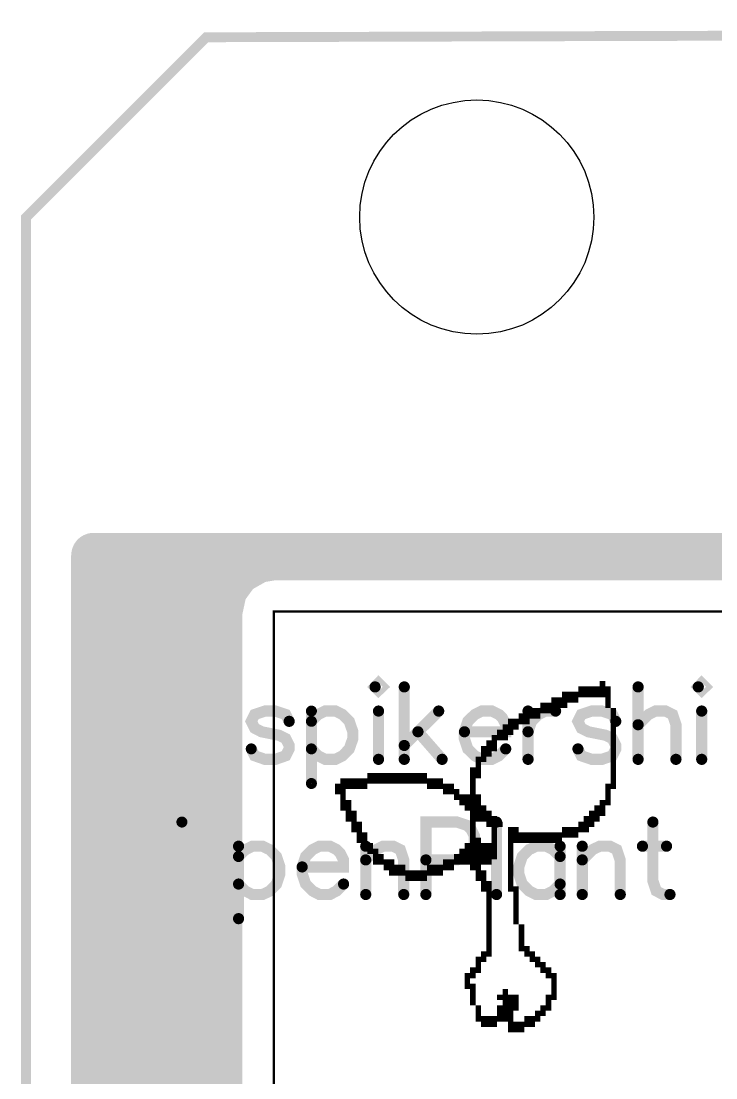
# Model space of a CAD drawing. Extents: x -0.29 to 2.65, y -0.09 to 2.49.
# Drawn here: x -0.003 to 0.383, y 1.523 to 2.109 of the extents above; entities that cross this region are included whole.
import ezdxf

# ---------------------------------------------------------------- set-up
doc = ezdxf.new("R2010")
doc.units = 0
for name, color, linetype in [('Board_Outline', 13, 'CONTINUOUS'), ('Bottom', 6, 'CONTINUOUS'), ('Drill_Bottom', 8, 'CONTINUOUS'), ('Drill_Top', 7, 'CONTINUOUS'), ('Top_Silk', 2, 'CONTINUOUS')]:
    doc.layers.add(name, color=color, linetype=linetype)

msp = doc.modelspace()

# ---------------------------------------------------------------- linework, layer by layer
at = {"layer": 'Board_Outline', "linetype": 'CONTINUOUS', "const_width": 0.0055}
msp.add_lwpolyline([(0.1, 2.1), (0, 2), (0, 0.1), (0.1125, 0), (2.25, 0), (2.25, 0.1063), (2.35, 0.1938), (2.35, 1.4937), (2.25, 1.6), (2.25, 2.05), (2.2, 2.1062), (0.1, 2.1)], dxfattribs=at)
at = {"layer": 'Bottom', "linetype": 'CONTINUOUS'}
for points, const_width in [([(0.55, 1.8125), (0.0375, 1.8125)], 0.025), ([(0.0375, 1.8125), (0.0375, 1.0645)], 0.025), ([(0.1175, 1.8034), (0.1286, 1.8097)], 0.025), ([(0.1286, 1.8097), (0.1375, 1.8112)], 0.025), ([(0.1375, 1.8112), (0.5574, 1.8112)], 0.025), ([(0.1102, 1.7934), (0.1175, 1.8034)], 0.025), ([(0.1076, 1.7813), (0.1102, 1.7934)], 0.025), ([(0.04, 1.7876), (0.1059, 1.7876)], 0.025), ([(0.1076, 1.5062), (0.1076, 1.7813)], 0.025), ([(0.1375, 1.7813), (1.0125, 1.7813), (1.0125, 1.5062), (0.1375, 1.5062), (0.1375, 1.7813)], 0.0013), ([(0.04, 1.7628), (0.1051, 1.7628)], 0.025), ([(0.04, 1.7379), (0.1051, 1.7379)], 0.025), ([(0.3185, 1.7413), (0.3215, 1.7413)], 0.003), ([(0.2975, 1.7353), (0.3245, 1.7353)], 0.003), ([(0.3065, 1.7383), (0.3245, 1.7383)], 0.003), ([(0.2855, 1.7293), (0.3005, 1.7293)], 0.003), ([(0.2915, 1.7323), (0.3065, 1.7323)], 0.003), ([(0.3215, 1.7323), (0.3245, 1.7323)], 0.003), ([(0.3215, 1.7293), (0.3245, 1.7293)], 0.003), ([(0.04, 1.713), (0.1051, 1.713)], 0.025), ([(0.2735, 1.7233), (0.2855, 1.7233)], 0.003), ([(0.2795, 1.7263), (0.2915, 1.7263)], 0.003), ([(0.3245, 1.7263), (0.3275, 1.7263)], 0.003), ([(0.3245, 1.7233), (0.3275, 1.7233)], 0.003), ([(0.2645, 1.7173), (0.2735, 1.7173)], 0.003), ([(0.2675, 1.7203), (0.2795, 1.7203)], 0.003), ([(0.3245, 1.7203), (0.3275, 1.7203)], 0.003), ([(0.3245, 1.7173), (0.3275, 1.7173)], 0.003), ([(0.2585, 1.7113), (0.2675, 1.7113)], 0.003), ([(0.2615, 1.7143), (0.2705, 1.7143)], 0.003), ([(0.3245, 1.7143), (0.3275, 1.7143)], 0.003), ([(0.3245, 1.7113), (0.3275, 1.7113)], 0.003), ([(0.2525, 1.7053), (0.2615, 1.7053)], 0.003), ([(0.2555, 1.7083), (0.2615, 1.7083)], 0.003), ([(0.3245, 1.7083), (0.3275, 1.7083)], 0.003), ([(0.3245, 1.7053), (0.3275, 1.7053)], 0.003), ([(0.04, 1.6882), (0.1051, 1.6882)], 0.025), ([(0.2495, 1.6993), (0.2555, 1.6993)], 0.003), ([(0.2525, 1.7023), (0.2585, 1.7023)], 0.003), ([(0.3245, 1.7023), (0.3275, 1.7023)], 0.003), ([(0.3245, 1.6993), (0.3275, 1.6993)], 0.003), ([(0.2465, 1.6933), (0.2525, 1.6933)], 0.003), ([(0.2495, 1.6963), (0.2525, 1.6963)], 0.003), ([(0.3245, 1.6963), (0.3275, 1.6963)], 0.003), ([(0.3245, 1.6933), (0.3275, 1.6933)], 0.003), ([(0.1895, 1.6903), (0.2225, 1.6903)], 0.003), ([(0.2465, 1.6903), (0.2525, 1.6903)], 0.003), ([(0.3245, 1.6903), (0.3275, 1.6903)], 0.003), ([(0.1715, 1.6843), (0.1895, 1.6843)], 0.003), ([(0.1745, 1.6873), (0.2315, 1.6873)], 0.003), ([(0.2225, 1.6843), (0.2375, 1.6843)], 0.003), ([(0.2465, 1.6873), (0.2495, 1.6873)], 0.003), ([(0.2465, 1.6843), (0.2495, 1.6843)], 0.003), ([(0.3215, 1.6843), (0.3275, 1.6843)], 0.003), ([(0.3245, 1.6873), (0.3275, 1.6873)], 0.003), ([(0.1715, 1.6813), (0.1775, 1.6813)], 0.003), ([(0.1745, 1.6783), (0.1775, 1.6783)], 0.003), ([(0.2315, 1.6813), (0.2405, 1.6813)], 0.003), ([(0.2375, 1.6783), (0.2525, 1.6783)], 0.003), ([(0.2465, 1.6813), (0.2495, 1.6813)], 0.003), ([(0.3215, 1.6813), (0.3245, 1.6813)], 0.003), ([(0.3215, 1.6783), (0.3245, 1.6783)], 0.003), ([(0.04, 1.6633), (0.1051, 1.6633)], 0.025), ([(0.1745, 1.6753), (0.1805, 1.6753)], 0.003), ([(0.1745, 1.6723), (0.1805, 1.6723)], 0.003), ([(0.2405, 1.6753), (0.2525, 1.6753)], 0.003), ([(0.2435, 1.6723), (0.2555, 1.6723)], 0.003), ([(0.3155, 1.6723), (0.3215, 1.6723)], 0.003), ([(0.3185, 1.6753), (0.3245, 1.6753)], 0.003), ([(0.1775, 1.6693), (0.1835, 1.6693)], 0.003), ([(0.1775, 1.6663), (0.1835, 1.6663)], 0.003), ([(0.2465, 1.6693), (0.2585, 1.6693)], 0.003), ([(0.2465, 1.6663), (0.2615, 1.6663)], 0.003), ([(0.3095, 1.6663), (0.3185, 1.6663)], 0.003), ([(0.3125, 1.6693), (0.3215, 1.6693)], 0.003), ([(0.1805, 1.6633), (0.1865, 1.6633)], 0.003), ([(0.1805, 1.6603), (0.1865, 1.6603)], 0.003), ([(0.2465, 1.6633), (0.2495, 1.6633)], 0.003), ([(0.2465, 1.6603), (0.2495, 1.6603)], 0.003), ([(0.2555, 1.6633), (0.2645, 1.6633)], 0.003), ([(0.2585, 1.6603), (0.2615, 1.6603)], 0.003), ([(0.2675, 1.6603), (0.2735, 1.6603)], 0.003), ([(0.2975, 1.6603), (0.3125, 1.6603)], 0.003), ([(0.3065, 1.6633), (0.3155, 1.6633)], 0.003), ([(0.1835, 1.6573), (0.1895, 1.6573)], 0.003), ([(0.1835, 1.6543), (0.1895, 1.6543)], 0.003), ([(0.2465, 1.6573), (0.2495, 1.6573)], 0.003), ([(0.2465, 1.6543), (0.2525, 1.6543)], 0.003), ([(0.2585, 1.6573), (0.2615, 1.6573)], 0.003), ([(0.2585, 1.6543), (0.2615, 1.6543)], 0.003), ([(0.2675, 1.6573), (0.3065, 1.6573)], 0.003), ([(0.2675, 1.6543), (0.2975, 1.6543)], 0.003), ([(0.04, 1.6384), (0.1051, 1.6384)], 0.025), ([(0.1865, 1.6513), (0.1925, 1.6513)], 0.003), ([(0.1895, 1.6483), (0.1955, 1.6483)], 0.003), ([(0.2405, 1.6483), (0.2615, 1.6483)], 0.003), ([(0.2435, 1.6513), (0.2615, 1.6513)], 0.003), ([(0.2675, 1.6513), (0.2705, 1.6513)], 0.003), ([(0.2675, 1.6483), (0.2705, 1.6483)], 0.003), ([(0.1925, 1.6453), (0.1985, 1.6453)], 0.003), ([(0.1925, 1.6423), (0.2045, 1.6423)], 0.003), ([(0.2315, 1.6423), (0.2585, 1.6423)], 0.003), ([(0.2375, 1.6453), (0.2615, 1.6453)], 0.003), ([(0.2675, 1.6453), (0.2705, 1.6453)], 0.003), ([(0.2675, 1.6423), (0.2705, 1.6423)], 0.003), ([(0.1985, 1.6393), (0.2105, 1.6393)], 0.003), ([(0.2015, 1.6363), (0.2315, 1.6363)], 0.003), ([(0.2225, 1.6393), (0.2375, 1.6393)], 0.003), ([(0.2465, 1.6393), (0.2525, 1.6393)], 0.003), ([(0.2495, 1.6363), (0.2555, 1.6363)], 0.003), ([(0.2585, 1.6393), (0.2585, 1.6393)], 0.003), ([(0.2675, 1.6393), (0.2705, 1.6393)], 0.003), ([(0.2675, 1.6363), (0.2705, 1.6363)], 0.003), ([(0.2105, 1.6333), (0.2225, 1.6333)], 0.003), ([(0.2495, 1.6333), (0.2555, 1.6333)], 0.003), ([(0.2525, 1.6303), (0.2585, 1.6303)], 0.003), ([(0.2675, 1.6333), (0.2705, 1.6333)], 0.003), ([(0.2675, 1.6303), (0.2705, 1.6303)], 0.003), ([(0.04, 1.6135), (0.1051, 1.6135)], 0.025), ([(0.2525, 1.6273), (0.2585, 1.6273)], 0.003), ([(0.2555, 1.6243), (0.2585, 1.6243)], 0.003), ([(0.2675, 1.6273), (0.2735, 1.6273)], 0.003), ([(0.2705, 1.6243), (0.2735, 1.6243)], 0.003), ([(0.2555, 1.6213), (0.2585, 1.6213)], 0.003), ([(0.2555, 1.6183), (0.2585, 1.6183)], 0.003), ([(0.2705, 1.6213), (0.2735, 1.6213)], 0.003), ([(0.2705, 1.6183), (0.2735, 1.6183)], 0.003), ([(0.2555, 1.6153), (0.2585, 1.6153)], 0.003), ([(0.2555, 1.6123), (0.2585, 1.6123)], 0.003), ([(0.2705, 1.6153), (0.2735, 1.6153)], 0.003), ([(0.2705, 1.6123), (0.2735, 1.6123)], 0.003), ([(0.2555, 1.6093), (0.2585, 1.6093)], 0.003), ([(0.2555, 1.6063), (0.2585, 1.6063)], 0.003), ([(0.2705, 1.6093), (0.2735, 1.6093)], 0.003), ([(0.2735, 1.6063), (0.2765, 1.6063)], 0.003), ([(0.04, 1.5887), (0.1051, 1.5887)], 0.025), ([(0.2555, 1.6033), (0.2585, 1.6033)], 0.003), ([(0.2555, 1.6003), (0.2585, 1.6003)], 0.003), ([(0.2735, 1.6033), (0.2765, 1.6033)], 0.003), ([(0.2735, 1.6003), (0.2765, 1.6003)], 0.003), ([(0.2555, 1.5973), (0.2585, 1.5973)], 0.003), ([(0.2555, 1.5943), (0.2585, 1.5943)], 0.003), ([(0.2735, 1.5973), (0.2765, 1.5973)], 0.003), ([(0.2735, 1.5943), (0.2795, 1.5943)], 0.003), ([(0.2495, 1.5883), (0.2555, 1.5883)], 0.003), ([(0.2525, 1.5913), (0.2585, 1.5913)], 0.003), ([(0.2765, 1.5913), (0.2825, 1.5913)], 0.003), ([(0.2795, 1.5883), (0.2855, 1.5883)], 0.003), ([(0.2465, 1.5823), (0.2525, 1.5823)], 0.003), ([(0.2495, 1.5853), (0.2525, 1.5853)], 0.003), ([(0.2825, 1.5853), (0.2885, 1.5853)], 0.003), ([(0.2855, 1.5823), (0.2915, 1.5823)], 0.003), ([(0.2435, 1.5793), (0.2495, 1.5793)], 0.003), ([(0.2435, 1.5763), (0.2465, 1.5763)], 0.003), ([(0.2885, 1.5793), (0.2945, 1.5793)], 0.003), ([(0.2915, 1.5763), (0.2945, 1.5763)], 0.003), ([(0.04, 1.5638), (0.1051, 1.5638)], 0.025), ([(0.2435, 1.5733), (0.2495, 1.5733)], 0.003), ([(0.2465, 1.5703), (0.2495, 1.5703)], 0.003), ([(0.2645, 1.5703), (0.2675, 1.5703)], 0.003), ([(0.2915, 1.5733), (0.2945, 1.5733)], 0.003), ([(0.2915, 1.5703), (0.2945, 1.5703)], 0.003), ([(0.2465, 1.5673), (0.2495, 1.5673)], 0.003), ([(0.2465, 1.5643), (0.2495, 1.5643)], 0.003), ([(0.2615, 1.5673), (0.2735, 1.5673)], 0.003), ([(0.2645, 1.5643), (0.2735, 1.5643)], 0.003), ([(0.2885, 1.5673), (0.2945, 1.5673)], 0.003), ([(0.2885, 1.5643), (0.2915, 1.5643)], 0.003), ([(0.2495, 1.5613), (0.2525, 1.5613)], 0.003), ([(0.2615, 1.5613), (0.2735, 1.5613)], 0.003), ([(0.2855, 1.5613), (0.2915, 1.5613)], 0.003), ([(0.2495, 1.5583), (0.2525, 1.5583)], 0.003), ([(0.2495, 1.5553), (0.2705, 1.5553)], 0.003), ([(0.2615, 1.5583), (0.2705, 1.5583)], 0.003), ([(0.2765, 1.5553), (0.2855, 1.5553)], 0.003), ([(0.2825, 1.5583), (0.2885, 1.5583)], 0.003), ([(0.04, 1.5389), (0.1051, 1.5389)], 0.025), ([(0.2525, 1.5523), (0.2615, 1.5523)], 0.003), ([(0.2675, 1.5523), (0.2825, 1.5523)], 0.003), ([(0.2675, 1.5493), (0.2765, 1.5493)], 0.003), ([(0.04, 1.5141), (0.1051, 1.5141)], 0.025)]:
    msp.add_lwpolyline(points, dxfattribs=dict(at, const_width=const_width))
at = {"layer": 'Bottom', "linetype": 'CONTINUOUS', "const_width": 0.0125}
for points in [[(0.0313, 1.8125, 1), (0.0438, 1.8125, 1), (0.0313, 1.8125, 1)], [(0.0313, 1.8125, 1), (0.0438, 1.8125, 1), (0.0313, 1.8125, 1)], [(0.1223, 1.8097, 1), (0.1348, 1.8097, 1), (0.1223, 1.8097, 1)], [(0.1223, 1.8097, 1), (0.1348, 1.8097, 1), (0.1223, 1.8097, 1)], [(0.1313, 1.8112, 1), (0.1438, 1.8112, 1), (0.1313, 1.8112, 1)], [(0.1313, 1.8112, 1), (0.1438, 1.8112, 1), (0.1313, 1.8112, 1)], [(0.1112, 1.8034, 1), (0.1237, 1.8034, 1), (0.1112, 1.8034, 1)], [(0.1112, 1.8034, 1), (0.1237, 1.8034, 1), (0.1112, 1.8034, 1)], [(0.1039, 1.7934, 1), (0.1164, 1.7934, 1), (0.1039, 1.7934, 1)], [(0.1039, 1.7934, 1), (0.1164, 1.7934, 1), (0.1039, 1.7934, 1)], [(0.1013, 1.7813, 1), (0.1138, 1.7813, 1), (0.1013, 1.7813, 1)], [(0.1013, 1.7813, 1), (0.1138, 1.7813, 1), (0.1013, 1.7813, 1)]]:
    msp.add_lwpolyline(points, format="xyb", dxfattribs=at)
at = {"layer": 'Drill_Bottom'}
msp.add_circle((0.2502, 2.0002), 0.065, dxfattribs=at)
at = {"layer": 'Drill_Top'}
msp.add_circle((0.2502, 2.0002), 0.065, dxfattribs=at)
at = {"layer": 'Top_Silk', "linetype": 'CONTINUOUS', "const_width": 0.0062}
for points in [[(0.1937, 1.7395), (0.1956, 1.7376), (0.1976, 1.7395), (0.1956, 1.7415), (0.1937, 1.7395)], [(0.2099, 1.7395), (0.2099, 1.6993)], [(0.3397, 1.7395), (0.3397, 1.6993)], [(0.3731, 1.7395), (0.375, 1.7376), (0.377, 1.7395), (0.375, 1.7415), (0.3731, 1.7395)], [(0.146, 1.7204), (0.1441, 1.7242), (0.1384, 1.7261), (0.1326, 1.7261), (0.1269, 1.7242), (0.125, 1.7204), (0.1269, 1.7166), (0.1307, 1.7146), (0.1403, 1.7127), (0.1441, 1.7108), (0.146, 1.707), (0.146, 1.7051), (0.1441, 1.7013), (0.1384, 1.6993), (0.1326, 1.6993), (0.1269, 1.7013), (0.125, 1.7051)], [(0.1584, 1.7261), (0.1584, 1.6859)], [(0.1584, 1.7204), (0.1622, 1.7242), (0.166, 1.7261), (0.1718, 1.7261), (0.1756, 1.7242), (0.1794, 1.7204), (0.1814, 1.7146), (0.1814, 1.7108), (0.1794, 1.7051), (0.1756, 1.7012), (0.1718, 1.6993), (0.166, 1.6993), (0.1622, 1.7012), (0.1584, 1.7051)], [(0.1956, 1.7261), (0.1956, 1.6993)], [(0.2291, 1.7261), (0.2099, 1.707)], [(0.2433, 1.7146), (0.2663, 1.7146), (0.2663, 1.7185), (0.2644, 1.7223), (0.2625, 1.7242), (0.2586, 1.7261), (0.2529, 1.7261), (0.2491, 1.7242), (0.2452, 1.7204), (0.2433, 1.7146), (0.2433, 1.7108), (0.2452, 1.7051), (0.2491, 1.7013), (0.2529, 1.6993), (0.2586, 1.6993), (0.2625, 1.7013), (0.2663, 1.7051)], [(0.2786, 1.7261), (0.2786, 1.6993)], [(0.2786, 1.7146), (0.2806, 1.7204), (0.2844, 1.7242), (0.2882, 1.7261), (0.294, 1.7261)], [(0.3274, 1.7204), (0.3255, 1.7242), (0.3197, 1.7261), (0.314, 1.7261), (0.3082, 1.7242), (0.3063, 1.7204), (0.3082, 1.7166), (0.3121, 1.7146), (0.3216, 1.7127), (0.3255, 1.7108), (0.3274, 1.707), (0.3274, 1.7051), (0.3255, 1.7013), (0.3197, 1.6993), (0.314, 1.6993), (0.3082, 1.7013), (0.3063, 1.7051)], [(0.3397, 1.7185), (0.3455, 1.7242), (0.3493, 1.7261), (0.3551, 1.7261), (0.3589, 1.7242), (0.3608, 1.7185), (0.3608, 1.6993)], [(0.375, 1.7261), (0.375, 1.6993)], [(0.2176, 1.7146), (0.231, 1.6993)], [(0.0865, 1.6645), (0.0826, 1.6626), (0.0788, 1.6588), (0.0769, 1.655), (0.075, 1.6492), (0.075, 1.6396), (0.0769, 1.6339), (0.0788, 1.6301), (0.0826, 1.6263), (0.0865, 1.6243), (0.0941, 1.6243), (0.0979, 1.6263), (0.1018, 1.6301), (0.1037, 1.6339), (0.1056, 1.6396), (0.1056, 1.6492), (0.1037, 1.655), (0.1018, 1.6588), (0.0979, 1.6626), (0.0941, 1.6645), (0.0865, 1.6645)], [(0.222, 1.6435), (0.2392, 1.6435), (0.2449, 1.6454), (0.2469, 1.6473), (0.2488, 1.6511), (0.2488, 1.6569), (0.2469, 1.6607), (0.2449, 1.6626), (0.2392, 1.6645), (0.222, 1.6645), (0.222, 1.6243)], [(0.2611, 1.6645), (0.2611, 1.6243)], [(0.3479, 1.6645), (0.3479, 1.632), (0.3498, 1.6263), (0.3537, 1.6243), (0.3575, 1.6243)], [(0.1179, 1.6511), (0.1179, 1.6109)], [(0.1179, 1.6454), (0.1218, 1.6492), (0.1256, 1.6511), (0.1313, 1.6511), (0.1352, 1.6492), (0.139, 1.6454), (0.1409, 1.6396), (0.1409, 1.6358), (0.139, 1.6301), (0.1352, 1.6262), (0.1313, 1.6243), (0.1256, 1.6243), (0.1218, 1.6262), (0.1179, 1.6301)], [(0.1533, 1.6396), (0.1762, 1.6396), (0.1762, 1.6435), (0.1743, 1.6473), (0.1724, 1.6492), (0.1686, 1.6511), (0.1628, 1.6511), (0.159, 1.6492), (0.1552, 1.6454), (0.1533, 1.6396), (0.1533, 1.6358), (0.1552, 1.6301), (0.159, 1.6263), (0.1628, 1.6243), (0.1686, 1.6243), (0.1724, 1.6263), (0.1762, 1.6301)], [(0.1886, 1.6511), (0.1886, 1.6243)], [(0.1886, 1.6435), (0.1943, 1.6492), (0.1982, 1.6511), (0.2039, 1.6511), (0.2077, 1.6492), (0.2096, 1.6435), (0.2096, 1.6243)], [(0.2964, 1.6454), (0.2926, 1.6492), (0.2888, 1.6511), (0.2831, 1.6511), (0.2792, 1.6492), (0.2754, 1.6454), (0.2735, 1.6396), (0.2735, 1.6358), (0.2754, 1.6301), (0.2792, 1.6263), (0.2831, 1.6243), (0.2888, 1.6243), (0.2926, 1.6263), (0.2964, 1.6301)], [(0.2964, 1.6511), (0.2964, 1.6243)], [(0.3088, 1.6511), (0.3088, 1.6243)], [(0.3088, 1.6435), (0.3145, 1.6492), (0.3184, 1.6511), (0.3241, 1.6511), (0.3279, 1.6492), (0.3298, 1.6435), (0.3298, 1.6243)], [(0.3422, 1.6511), (0.3556, 1.6511)]]:
    msp.add_lwpolyline(points, dxfattribs=at)
at = {"layer": 'Top_Silk', "linetype": 'CONTINUOUS', "const_width": 0.0031}
for points in [[(0.1922, 1.7395, 1), (0.1953, 1.7395, 1), (0.1922, 1.7395, 1)], [(0.2084, 1.7395, 1), (0.2115, 1.7395, 1), (0.2084, 1.7395, 1)], [(0.3382, 1.7395, 1), (0.3413, 1.7395, 1), (0.3382, 1.7395, 1)], [(0.3716, 1.7395, 1), (0.3747, 1.7395, 1), (0.3716, 1.7395, 1)], [(0.1569, 1.7261, 1), (0.1599, 1.7261, 1), (0.1569, 1.7261, 1)], [(0.1941, 1.7261, 1), (0.1972, 1.7261, 1), (0.1941, 1.7261, 1)], [(0.2275, 1.7261, 1), (0.2306, 1.7261, 1), (0.2275, 1.7261, 1)], [(0.2771, 1.7261, 1), (0.2802, 1.7261, 1), (0.2771, 1.7261, 1)], [(0.2924, 1.7261, 1), (0.2955, 1.7261, 1), (0.2924, 1.7261, 1)], [(0.3735, 1.7261, 1), (0.3766, 1.7261, 1), (0.3735, 1.7261, 1)], [(0.1445, 1.7204, 1), (0.1476, 1.7204, 1), (0.1445, 1.7204, 1)], [(0.1569, 1.7204, 1), (0.1599, 1.7204, 1), (0.1569, 1.7204, 1)], [(0.3258, 1.7204, 1), (0.3289, 1.7204, 1), (0.3258, 1.7204, 1)], [(0.3382, 1.7185, 1), (0.3413, 1.7185, 1), (0.3382, 1.7185, 1)], [(0.216, 1.7146, 1), (0.2191, 1.7146, 1), (0.216, 1.7146, 1)], [(0.2418, 1.7146, 1), (0.2449, 1.7146, 1), (0.2418, 1.7146, 1)], [(0.2771, 1.7146, 1), (0.2802, 1.7146, 1), (0.2771, 1.7146, 1)], [(0.1235, 1.7051, 1), (0.1265, 1.7051, 1), (0.1235, 1.7051, 1)], [(0.1569, 1.7051, 1), (0.1599, 1.7051, 1), (0.1569, 1.7051, 1)], [(0.2084, 1.707, 1), (0.2115, 1.707, 1), (0.2084, 1.707, 1)], [(0.2647, 1.7051, 1), (0.2678, 1.7051, 1), (0.2647, 1.7051, 1)], [(0.3048, 1.7051, 1), (0.3079, 1.7051, 1), (0.3048, 1.7051, 1)], [(0.1941, 1.6993, 1), (0.1972, 1.6993, 1), (0.1941, 1.6993, 1)], [(0.2084, 1.6993, 1), (0.2115, 1.6993, 1), (0.2084, 1.6993, 1)], [(0.2294, 1.6993, 1), (0.2325, 1.6993, 1), (0.2294, 1.6993, 1)], [(0.2771, 1.6993, 1), (0.2802, 1.6993, 1), (0.2771, 1.6993, 1)], [(0.3382, 1.6993, 1), (0.3413, 1.6993, 1), (0.3382, 1.6993, 1)], [(0.3592, 1.6993, 1), (0.3623, 1.6993, 1), (0.3592, 1.6993, 1)], [(0.3735, 1.6993, 1), (0.3766, 1.6993, 1), (0.3735, 1.6993, 1)], [(0.1569, 1.6859, 1), (0.1599, 1.6859, 1), (0.1569, 1.6859, 1)], [(0.085, 1.6645, 1), (0.088, 1.6645, 1), (0.085, 1.6645, 1)], [(0.2596, 1.6645, 1), (0.2627, 1.6645, 1), (0.2596, 1.6645, 1)], [(0.3464, 1.6645, 1), (0.3495, 1.6645, 1), (0.3464, 1.6645, 1)], [(0.1164, 1.6511, 1), (0.1195, 1.6511, 1), (0.1164, 1.6511, 1)], [(0.187, 1.6511, 1), (0.1901, 1.6511, 1), (0.187, 1.6511, 1)], [(0.2949, 1.6511, 1), (0.298, 1.6511, 1), (0.2949, 1.6511, 1)], [(0.3072, 1.6511, 1), (0.3103, 1.6511, 1), (0.3072, 1.6511, 1)], [(0.3406, 1.6511, 1), (0.3437, 1.6511, 1), (0.3406, 1.6511, 1)], [(0.354, 1.6511, 1), (0.3571, 1.6511, 1), (0.354, 1.6511, 1)], [(0.1164, 1.6454, 1), (0.1195, 1.6454, 1), (0.1164, 1.6454, 1)], [(0.2949, 1.6454, 1), (0.298, 1.6454, 1), (0.2949, 1.6454, 1)], [(0.1517, 1.6396, 1), (0.1548, 1.6396, 1), (0.1517, 1.6396, 1)], [(0.187, 1.6435, 1), (0.1901, 1.6435, 1), (0.187, 1.6435, 1)], [(0.2204, 1.6435, 1), (0.2235, 1.6435, 1), (0.2204, 1.6435, 1)], [(0.3072, 1.6435, 1), (0.3103, 1.6435, 1), (0.3072, 1.6435, 1)], [(0.1164, 1.6301, 1), (0.1195, 1.6301, 1), (0.1164, 1.6301, 1)], [(0.1747, 1.6301, 1), (0.1778, 1.6301, 1), (0.1747, 1.6301, 1)], [(0.2949, 1.6301, 1), (0.298, 1.6301, 1), (0.2949, 1.6301, 1)], [(0.187, 1.6243, 1), (0.1901, 1.6243, 1), (0.187, 1.6243, 1)], [(0.2081, 1.6243, 1), (0.2112, 1.6243, 1), (0.2081, 1.6243, 1)], [(0.2204, 1.6243, 1), (0.2235, 1.6243, 1), (0.2204, 1.6243, 1)], [(0.2596, 1.6243, 1), (0.2627, 1.6243, 1), (0.2596, 1.6243, 1)], [(0.2949, 1.6243, 1), (0.298, 1.6243, 1), (0.2949, 1.6243, 1)], [(0.3072, 1.6243, 1), (0.3103, 1.6243, 1), (0.3072, 1.6243, 1)], [(0.3283, 1.6243, 1), (0.3314, 1.6243, 1), (0.3283, 1.6243, 1)], [(0.3559, 1.6243, 1), (0.359, 1.6243, 1), (0.3559, 1.6243, 1)], [(0.1164, 1.6109, 1), (0.1195, 1.6109, 1), (0.1164, 1.6109, 1)]]:
    msp.add_lwpolyline(points, format="xyb", dxfattribs=at)

doc.saveas('drawing.dxf')
